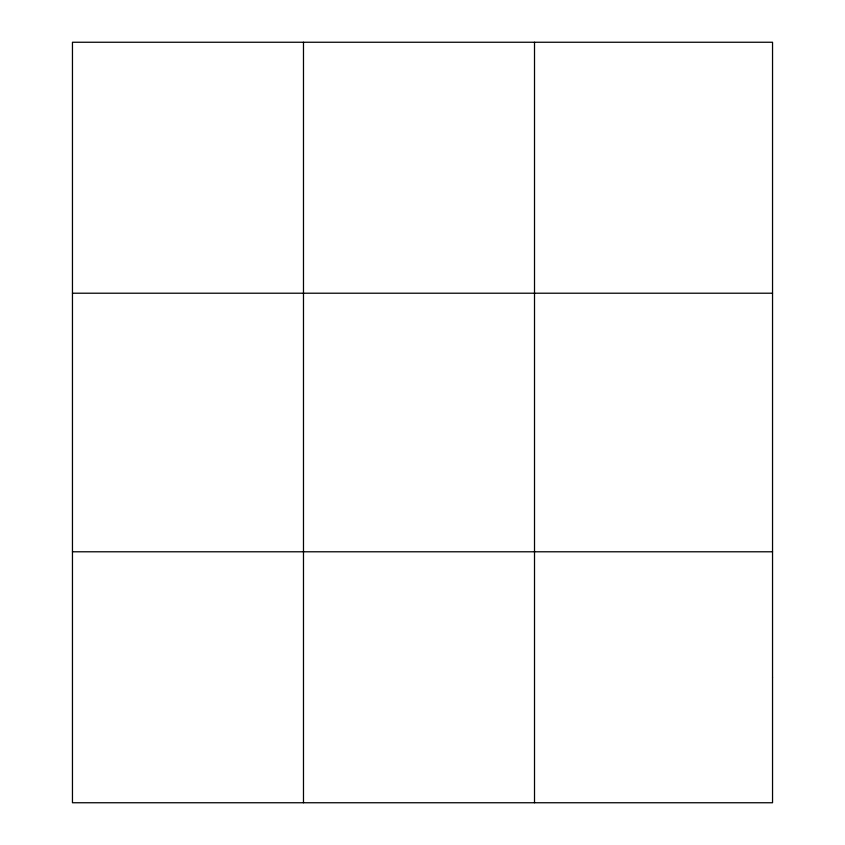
<?xml version="1.0" encoding="UTF-8"?>
<svg xmlns="http://www.w3.org/2000/svg" width="845" height="845" viewBox="0 0 845 845"><rect width="100%" height="100%" fill="white"/><g stroke="black" fill="none" stroke-linecap="round" stroke-linejoin="round"><path stroke-width="1.27" d="M303.482 802.75L303.482 42.25M534.515 802.75L534.515 42.25M72.459 293.215L772.541 293.215M72.459 551.785L772.541 551.785M772.541 677.268L772.541 802.75L72.459 802.75L72.459 42.25L772.541 42.25L772.541 677.268"/></g></svg>
